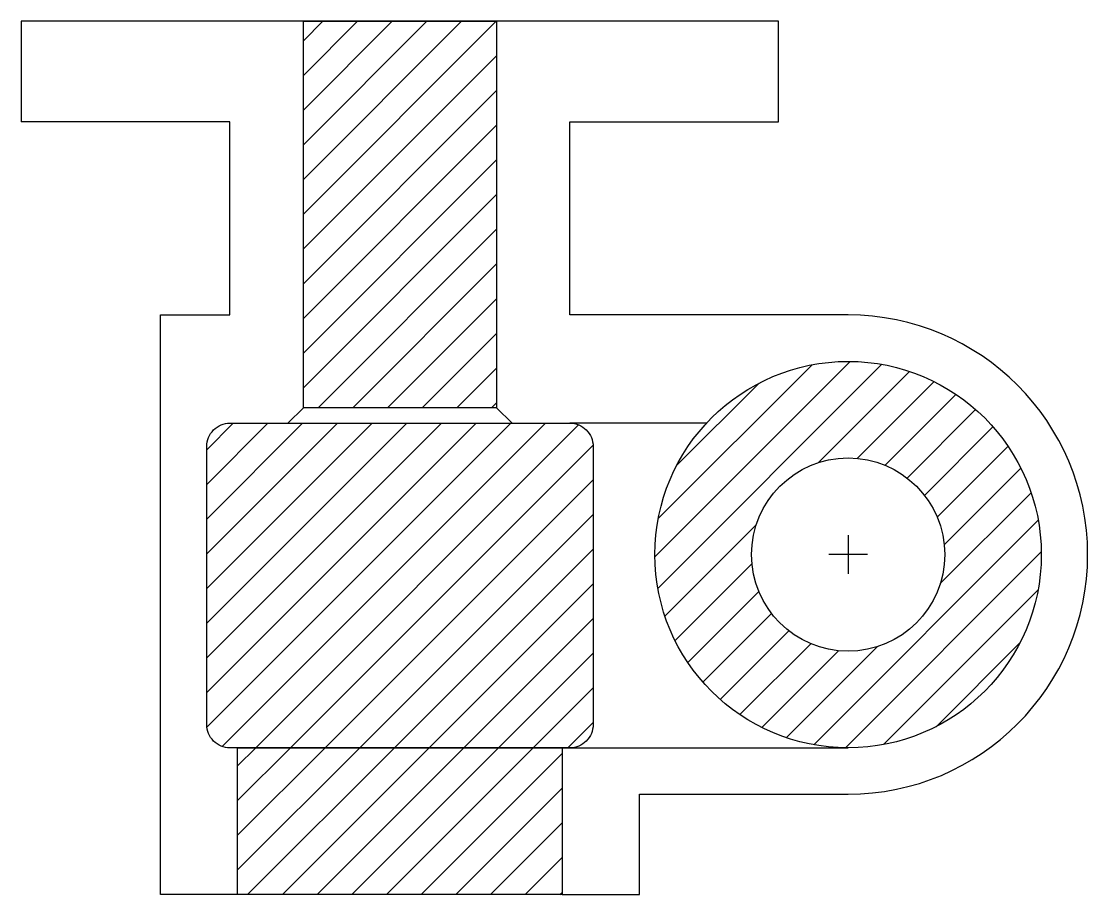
# Model space of a CAD drawing. Header units: millimetres. Extents: x 71 to 209, y 51 to 164.
import ezdxf

# ---------------------------------------------------------------- set-up
doc = ezdxf.new("R2010")
doc.units = ezdxf.units.MM

msp = doc.modelspace()

# ---------------------------------------------------------------- hatches: boundary and pattern name
at = {"transparency": 33554687}
h = msp.add_hatch(dxfattribs=at)
h.set_pattern_fill('ANSI31', color=256, style=0)
h.paths.add_polyline_path([(107.95, 164.35), (132.95, 164.35), (132.95, 114.35), (107.95, 114.35)])
h = msp.add_hatch(dxfattribs=at)
h.set_pattern_fill('ANSI31', color=256, style=0)
h.paths.add_polyline_path([(203.45, 95.35, 1), (153.45, 95.35, 1)])
h.paths.add_polyline_path([(190.95, 95.35, 1), (165.95, 95.35, 1)], flags=16)
h = msp.add_hatch(dxfattribs=at)
h.set_pattern_fill('ANSI31', color=256, style=0)
h.paths.add_polyline_path([(95.45, 109.35, -0.414214), (98.45, 112.35), (142.45, 112.35, -0.414214), (145.45, 109.35), (145.45, 73.35, -0.414214), (142.45, 70.35), (98.45, 70.35, -0.414214), (95.45, 73.35)])
h = msp.add_hatch(dxfattribs=at)
h.set_pattern_fill('ANSI31', color=256)
h.paths.add_polyline_path([(99.45, 70.35), (141.45, 70.35), (141.45, 51.35), (99.45, 51.35)])

# ---------------------------------------------------------------- linework, layer by layer
for p, q in [((169.45, 164.35), (71.45, 164.35)), ((71.45, 164.35), (71.45, 151.35)), ((169.45, 151.35), (169.45, 164.35)), ((98.45, 151.35), (71.45, 151.35)), ((98.45, 126.35), (98.45, 151.35)), ((142.45, 126.35), (142.45, 151.35)), ((142.45, 151.35), (169.45, 151.35)), ((89.45, 51.35), (89.45, 126.35)), ((89.45, 126.35), (98.45, 126.35)), ((178.45, 126.35), (142.45, 126.35)), ((107.95, 114.35), (105.96, 112.35)), ((132.95, 114.35), (134.96, 112.34)), ((160.12, 112.35), (142.45, 112.35)), ((178.45, 97.85), (178.45, 92.85)), ((180.95, 95.35), (175.95, 95.35)), ((141.45, 70.35), (178.45, 70.35)), ((151.45, 51.35), (151.45, 64.35)), ((151.45, 64.35), (178.45, 64.35)), ((99.45, 51.35), (89.45, 51.35)), ((141.45, 51.35), (151.45, 51.35))]:
    msp.add_line(p, q)
for points in [[(107.95, 164.35), (132.95, 164.35), (132.95, 114.35), (107.95, 114.35)], [(99.45, 70.35), (141.45, 70.35), (141.45, 51.35), (99.45, 51.35)]]:
    msp.add_lwpolyline(points, close=True)
msp.add_lwpolyline([(95.45, 109.35, -0.414214), (98.45, 112.35), (142.45, 112.35, -0.414214), (145.45, 109.35), (145.45, 73.35, -0.414214), (142.45, 70.35), (98.45, 70.35, -0.414214), (95.45, 73.35)], format="xyb", close=True)
for radius in [25, 12.5]:
    msp.add_circle((178.45, 95.35), radius)
msp.add_arc((178.45, 95.35), 31, 270, 90)

doc.saveas('drawing.dxf')
